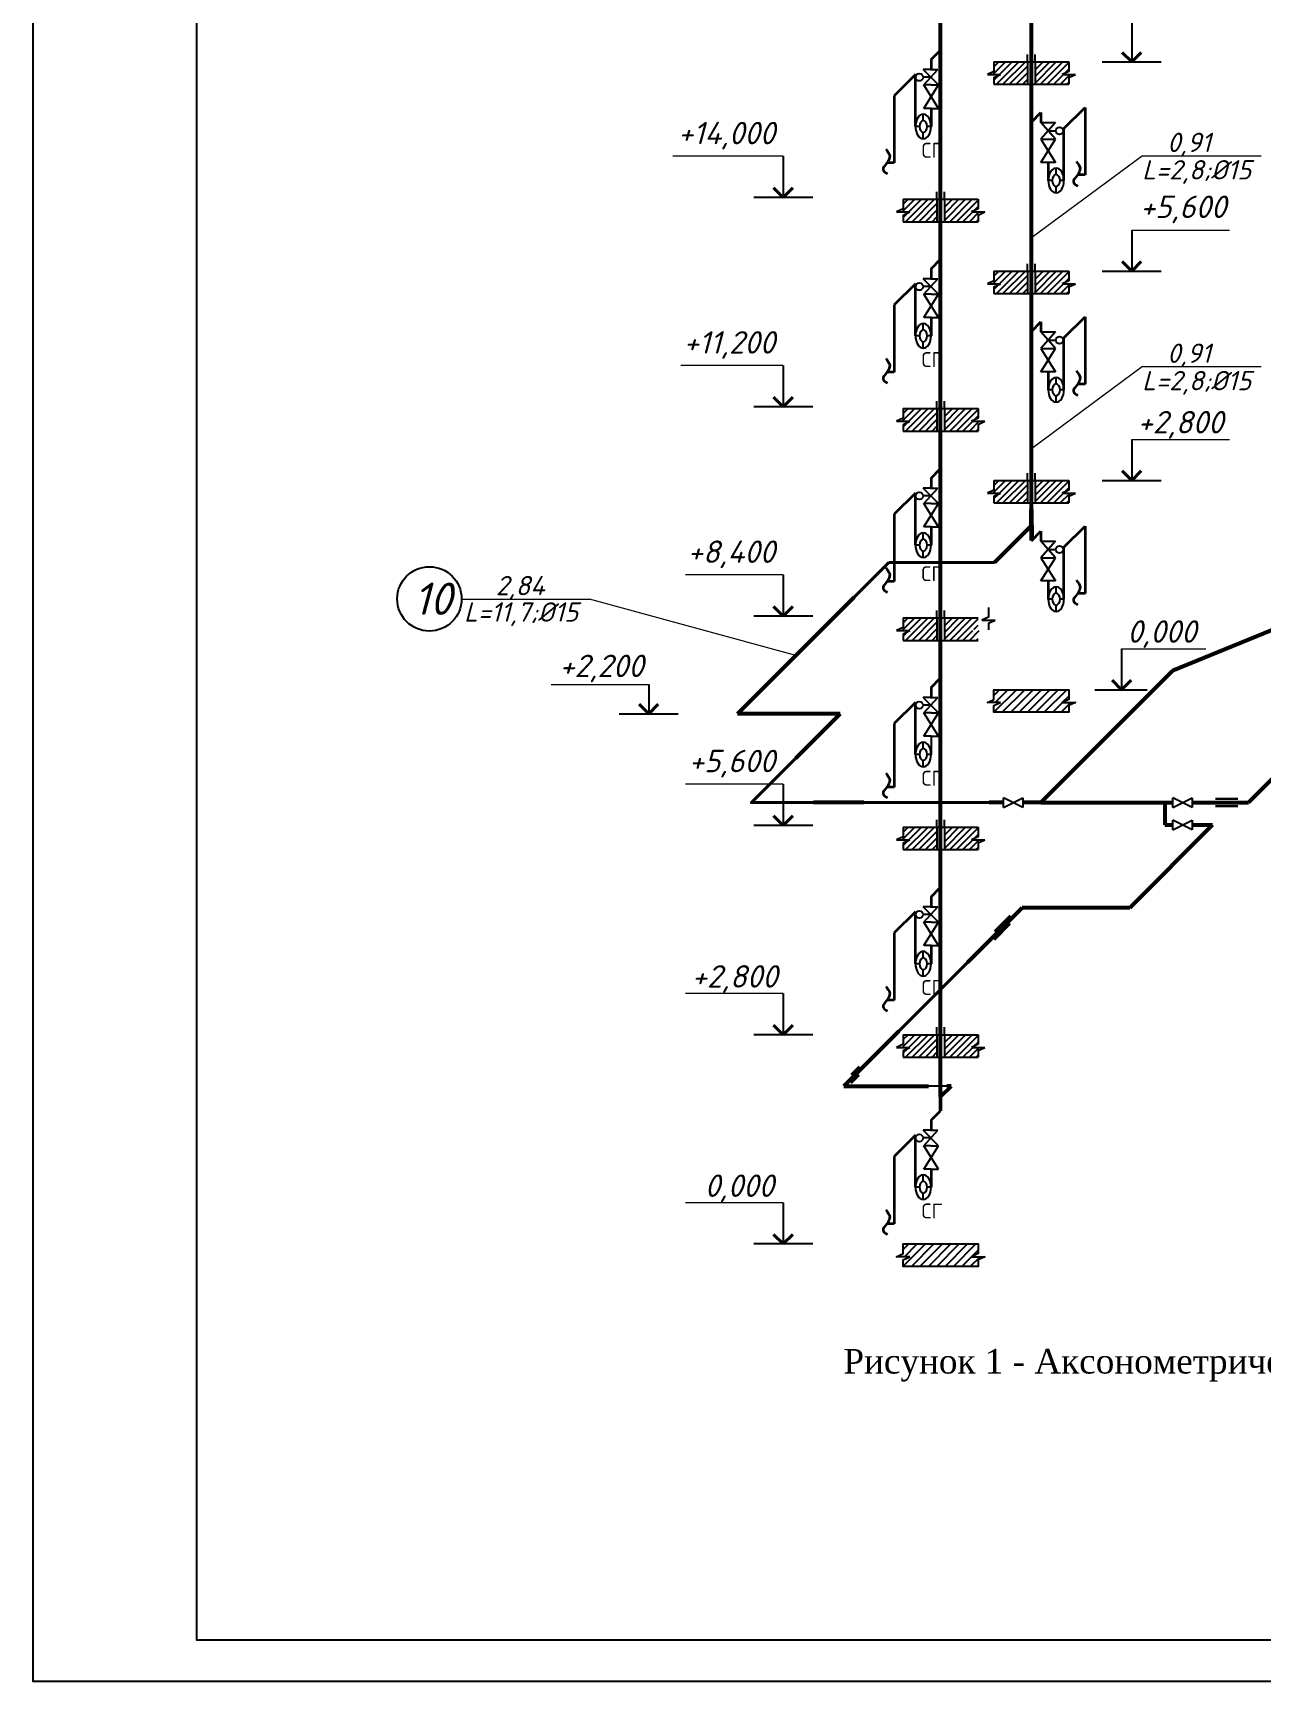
# Model space of a CAD drawing. Header units: millimetres. Extents: x -710977 to 10671, y -929782 to 89628.
# Drawn here: x 2746.3 to 2896.1, y 2723.6 to 2924.6 of the extents above; entities that cross this region are included whole.
import ezdxf

# ---------------------------------------------------------------- set-up
doc = ezdxf.new("R2010")
doc.units = ezdxf.units.MM
doc.header["$LTSCALE"] = 0.4
doc.layers.add('аксонометрия', color=84, linetype='Continuous')
doc.layers.add('кварталыИнфо', color=7, linetype='Continuous')
for name, color, linetype, lineweight in [('газ', 7, 'Continuous', 40), ('здания', 7, 'Continuous', 25), ('Надписи', 7, 'Continuous', 20)]:
    doc.layers.add(name, color=color, linetype=linetype, lineweight=lineweight)
doc.styles.add('1111', font='times.ttf', dxfattribs={"height": 3.5})
doc.styles.add('Zhenka', font='isocpeur.ttf', dxfattribs={"height": 400})
doc.styles.add('текстовый', font='isocpeui.ttf', dxfattribs={"height": 5})
doc.linetypes.add('ГОСТ 2.303 3', pattern='A,0.001,[1,GOST 2.303-68.shx,S=1,R=0,X=0,Y=0],-26', length=26.001)
pattern_1 = [(45, (2395.83043, 2704.25567), (-0.4030726, 0.4030726), [])]
pattern_2 = [(45, (2395.83043, 2729.79304), (-0.4030726, 0.4030726), [])]
pattern_3 = [(45, (2395.83043, 2755.3304), (-0.4030726, 0.4030726), [])]
pattern_4 = [(45, (2406.8968, 2746.55974), (-0.4030726, 0.4030726), [])]
pattern_5 = [(45, (2406.8968, 2772.0971), (-0.4030726, 0.4030726), [])]

msp = doc.modelspace()

# ---------------------------------------------------------------- hatches: boundary and pattern name
at = {"layer": 'аксонометрия', "lineweight": 25}
h = msp.add_hatch(dxfattribs=at)
h.set_pattern_fill('ANSI31', scale=4.560246, style=0)
h.set_pattern_definition([(45, (2406.8968, 2797.6345), (-0.4030726, 0.4030726), [])])
h.paths.add_polyline_path([(2867.613, 2918.37), (2867.613, 2921.106), (2863.508, 2921.106), (2863.508, 2919.928), (2862.7, 2919.556), (2864.317, 2919.556), (2863.508, 2919.183), (2863.508, 2918.37)])
h = msp.add_hatch(dxfattribs=at)
h.set_pattern_fill('ANSI31', scale=4.560246, style=0)
h.set_pattern_definition(pattern_5)
h.paths.add_polyline_path([(2873.438, 2919.556), (2871.82, 2919.556), (2872.629, 2919.928), (2872.629, 2921.106), (2868.525, 2921.106), (2868.525, 2918.37), (2872.629, 2918.37), (2872.629, 2919.183)])
h = msp.add_hatch(dxfattribs=at)
h.set_pattern_fill('ANSI31', scale=4.560246, style=0)
h.set_pattern_definition([(45, (2395.83043, 2780.8678), (-0.4030726, 0.4030726), [])])
h.paths.add_polyline_path([(2856.546, 2901.603), (2856.546, 2904.339), (2852.442, 2904.339), (2852.442, 2903.161), (2851.633, 2902.789), (2853.251, 2902.789), (2852.442, 2902.417), (2852.442, 2901.603)])
h = msp.add_hatch(dxfattribs=at)
h.set_pattern_fill('ANSI31', scale=4.560246, style=0)
h.set_pattern_definition(pattern_3)
h.paths.add_polyline_path([(2857.458, 2901.603), (2861.563, 2901.603), (2861.563, 2902.417), (2862.371, 2902.789), (2860.754, 2902.789), (2861.563, 2903.161), (2861.563, 2904.339), (2857.458, 2904.339)])
h = msp.add_hatch(dxfattribs=at)
h.set_pattern_fill('ANSI31', scale=4.560246, style=0)
h.set_pattern_definition(pattern_5)
h.paths.add_polyline_path([(2867.613, 2892.833), (2867.613, 2895.569), (2863.508, 2895.569), (2863.508, 2894.391), (2862.7, 2894.018), (2864.317, 2894.018), (2863.508, 2893.646), (2863.508, 2892.833)])
h = msp.add_hatch(dxfattribs=at)
h.set_pattern_fill('ANSI31', scale=4.560246, style=0)
h.set_pattern_definition(pattern_4)
h.paths.add_polyline_path([(2873.438, 2894.018), (2871.82, 2894.018), (2872.629, 2894.391), (2872.629, 2895.569), (2868.525, 2895.569), (2868.525, 2892.833), (2872.629, 2892.833), (2872.629, 2893.646)])
h = msp.add_hatch(dxfattribs=at)
h.set_pattern_fill('ANSI31', scale=4.560246, style=0)
h.set_pattern_definition(pattern_3)
h.paths.add_polyline_path([(2856.546, 2876.066), (2856.546, 2878.802), (2852.442, 2878.802), (2852.442, 2877.624), (2851.633, 2877.252), (2853.251, 2877.252), (2852.442, 2876.879), (2852.442, 2876.066)])
h = msp.add_hatch(dxfattribs=at)
h.set_pattern_fill('ANSI31', scale=4.560246, style=0)
h.set_pattern_definition(pattern_2)
h.paths.add_polyline_path([(2857.458, 2876.066), (2861.563, 2876.066), (2861.563, 2876.879), (2862.371, 2877.252), (2860.754, 2877.252), (2861.563, 2877.624), (2861.563, 2878.802), (2857.458, 2878.802)])
h = msp.add_hatch(dxfattribs=at)
h.set_pattern_fill('ANSI31', scale=4.560246, style=0)
h.set_pattern_definition(pattern_4)
h.paths.add_polyline_path([(2867.613, 2867.295), (2867.613, 2870.031), (2863.508, 2870.031), (2863.508, 2868.853), (2862.7, 2868.481), (2864.317, 2868.481), (2863.508, 2868.109), (2863.508, 2867.295)])
h = msp.add_hatch(dxfattribs=at)
h.set_pattern_fill('ANSI31', scale=4.560246, style=0)
h.set_pattern_definition([(45, (2406.8968, 2721.02236), (-0.4030726, 0.4030726), [])])
h.paths.add_polyline_path([(2873.438, 2868.481), (2871.82, 2868.481), (2872.629, 2868.853), (2872.629, 2870.031), (2868.525, 2870.031), (2868.525, 2867.295), (2872.629, 2867.295), (2872.629, 2868.109)])
h = msp.add_hatch(dxfattribs=at)
h.set_pattern_fill('ANSI31', scale=4.560246, style=0)
h.set_pattern_definition(pattern_2)
h.paths.add_polyline_path([(2856.546, 2850.528), (2856.546, 2853.265), (2852.442, 2853.265), (2852.442, 2852.087), (2851.633, 2851.714), (2853.251, 2851.714), (2852.442, 2851.342), (2852.442, 2850.528)])
h = msp.add_hatch(dxfattribs=at)
h.set_pattern_fill('ANSI31', scale=4.560246, style=0)
h.set_pattern_definition(pattern_1)
h.paths.add_polyline_path([(2857.458, 2850.528), (2861.563, 2850.528), (2861.563, 2851.342), (2862.371, 2851.714), (2860.754, 2851.714), (2861.563, 2852.087), (2861.563, 2853.265), (2857.458, 2853.265)])
h = msp.add_hatch(dxfattribs=at)
h.set_pattern_fill('ANSI31', scale=4.560246, style=0)
h.set_pattern_definition(pattern_1)
h.paths.add_polyline_path([(2856.546, 2824.991), (2856.546, 2827.727), (2852.442, 2827.727), (2852.442, 2826.549), (2851.633, 2826.177), (2853.251, 2826.177), (2852.442, 2825.804), (2852.442, 2824.991)])
h = msp.add_hatch(dxfattribs=at)
h.set_pattern_fill('ANSI31', scale=4.560246, style=0)
h.set_pattern_definition([(45, (2395.83043, 2678.7183), (-0.4030726, 0.4030726), [])])
h.paths.add_polyline_path([(2857.458, 2824.991), (2861.563, 2824.991), (2861.563, 2825.804), (2862.371, 2826.177), (2860.754, 2826.177), (2861.563, 2826.549), (2861.563, 2827.727), (2857.458, 2827.727)])
h = msp.add_hatch(dxfattribs=at)
h.set_pattern_fill('ANSI31', scale=4.560246, style=0)
h.set_pattern_definition([(45, (2395.83043, 2678.9463), (-0.4030726, 0.4030726), [])])
h.paths.add_polyline_path([(2856.546, 2799.682), (2856.546, 2802.418), (2852.442, 2802.418), (2852.442, 2801.24), (2851.633, 2800.867), (2853.251, 2800.867), (2852.442, 2800.495), (2852.442, 2799.682)])
h = msp.add_hatch(dxfattribs=at)
h.set_pattern_fill('ANSI31', scale=4.560246, style=0)
h.set_pattern_definition([(45, (2395.83043, 2653.40894), (-0.4030726, 0.4030726), [])])
h.paths.add_polyline_path([(2857.458, 2799.682), (2861.563, 2799.682), (2861.563, 2800.495), (2862.371, 2800.867), (2860.754, 2800.867), (2861.563, 2801.24), (2861.563, 2802.418), (2857.458, 2802.418)])
at = {"layer": 'кварталыИнфо', "ltscale": 0.12}
h = msp.add_hatch(dxfattribs=at)
h.set_pattern_fill('ANSI31', color=256, scale=0.228012)
h.set_pattern_definition([(45, (2300.41965, -1012.8501), (-0.51190217, 0.51190217), [])])
h.paths.add_polyline_path([(2864.317, 2842.943), (2862.7, 2842.943), (2863.508, 2843.316), (2863.508, 2844.494), (2872.629, 2844.494), (2872.629, 2843.316), (2871.82, 2842.943), (2873.438, 2842.943), (2872.629, 2842.571), (2872.629, 2841.758), (2863.508, 2841.758), (2863.508, 2842.571)])
h = msp.add_hatch(dxfattribs=at)
h.set_pattern_fill('ANSI31', color=256, scale=0.228012)
h.set_pattern_definition([(45, (2289.3533, -1080.4635), (-0.51190217, 0.51190217), [])])
h.paths.add_polyline_path([(2853.251, 2775.33), (2851.633, 2775.33), (2852.442, 2775.702), (2852.442, 2776.881), (2861.563, 2776.881), (2861.563, 2775.702), (2860.754, 2775.33), (2862.371, 2775.33), (2861.563, 2774.958), (2861.563, 2774.144), (2852.442, 2774.144), (2852.442, 2774.958)])

# ---------------------------------------------------------------- linework, layer by layer
at = {"color": 7, "lineweight": 25}
for p, q in [((2880.313, 2926.126), (2880.313, 2921.106)), ((2876.715, 2921.106), (2883.91, 2921.106)), ((2837.801, 2909.587), (2837.801, 2904.567)), ((2841.399, 2904.567), (2834.204, 2904.567)), ((2880.313, 2900.588), (2880.313, 2895.569)), ((2876.715, 2895.569), (2883.91, 2895.569)), ((2837.801, 2884.05), (2837.801, 2879.03)), ((2841.399, 2879.03), (2834.204, 2879.03)), ((2880.313, 2875.051), (2880.313, 2870.031)), ((2876.715, 2870.031), (2883.91, 2870.031)), ((2837.801, 2858.512), (2837.801, 2853.493)), ((2841.399, 2853.493), (2834.204, 2853.493)), ((2879.068, 2849.513), (2879.068, 2844.494)), ((2821.405, 2845.128), (2821.405, 2841.573)), ((2875.798, 2844.494), (2882.179, 2844.494)), ((2817.808, 2841.573), (2825.002, 2841.573)), ((2837.801, 2832.975), (2837.801, 2827.955)), ((2841.399, 2827.955), (2834.204, 2827.955)), ((2837.801, 2807.437), (2837.801, 2802.418)), ((2841.399, 2802.418), (2834.204, 2802.418)), ((2837.801, 2781.9), (2837.801, 2776.881)), ((2841.399, 2776.881), (2834.204, 2776.881))]:
    msp.add_line(p, q, dxfattribs=at)
at = {"color": 7, "lineweight": 35}
for p, q in [((2855.841, 2921.392), (2857.002, 2922.553)), ((2855.841, 2921.392), (2855.841, 2920.173)), ((2853.926, 2919.559), (2851.346, 2916.979)), ((2853.926, 2913.22), (2853.926, 2919.559)), ((2851.346, 2916.979), (2851.346, 2908.771)), ((2855.841, 2915.435), (2855.841, 2913.22)), ((2868.069, 2913.755), (2869.23, 2914.916)), ((2869.23, 2914.916), (2869.23, 2913.696)), ((2872.043, 2912.966), (2874.623, 2915.546)), ((2874.623, 2915.546), (2874.623, 2907.338)), ((2872.043, 2906.628), (2872.043, 2912.966)), ((2851.346, 2908.771), (2850.434, 2908.771)), ((2870.128, 2908.844), (2870.128, 2906.628)), ((2874.623, 2907.338), (2873.711, 2907.338)), ((2855.841, 2895.855), (2857.002, 2897.016)), ((2855.841, 2895.855), (2855.841, 2894.635)), ((2853.926, 2894.022), (2851.346, 2891.442)), ((2853.926, 2887.683), (2853.926, 2894.022)), ((2851.346, 2891.442), (2851.346, 2883.233)), ((2855.841, 2889.898), (2855.841, 2887.683)), ((2872.043, 2887.429), (2874.623, 2890.009)), ((2874.623, 2890.009), (2874.623, 2881.8)), ((2868.069, 2888.217), (2869.23, 2889.378)), ((2869.23, 2889.378), (2869.23, 2888.159)), ((2872.043, 2881.09), (2872.043, 2887.429)), ((2851.346, 2883.233), (2850.434, 2883.233)), ((2870.128, 2883.307), (2870.128, 2881.09)), ((2874.623, 2881.8), (2873.711, 2881.8)), ((2855.841, 2870.317), (2857.002, 2871.478)), ((2855.841, 2870.317), (2855.841, 2869.098)), ((2853.926, 2868.484), (2851.346, 2865.905)), ((2853.926, 2862.145), (2853.926, 2868.484)), ((2851.346, 2865.905), (2851.346, 2857.696)), ((2855.841, 2864.361), (2855.841, 2862.145)), ((2868.069, 2862.68), (2869.23, 2863.841)), ((2869.23, 2863.841), (2869.23, 2862.621)), ((2872.043, 2861.892), (2874.623, 2864.471)), ((2874.623, 2864.471), (2874.623, 2856.263)), ((2872.043, 2855.553), (2872.043, 2861.892)), ((2851.346, 2857.696), (2850.434, 2857.696)), ((2870.128, 2857.769), (2870.128, 2855.553)), ((2874.623, 2856.263), (2873.711, 2856.263)), ((2855.841, 2844.78), (2857.002, 2845.941)), ((2855.841, 2844.78), (2855.841, 2843.561)), ((2853.926, 2842.947), (2851.346, 2840.367)), ((2853.926, 2836.608), (2853.926, 2842.947)), ((2851.346, 2840.367), (2851.346, 2832.629)), ((2851.346, 2832.629), (2850.434, 2832.629)), ((2855.841, 2819.243), (2857.002, 2820.404)), ((2855.841, 2819.243), (2855.841, 2818.023)), ((2853.926, 2817.409), (2851.346, 2814.83)), ((2853.926, 2811.071), (2853.926, 2817.409)), ((2851.346, 2814.83), (2851.346, 2806.621)), ((2855.841, 2813.286), (2855.841, 2811.071)), ((2851.346, 2806.621), (2850.434, 2806.621)), ((2855.841, 2791.979), (2857.002, 2793.14)), ((2855.841, 2791.979), (2855.841, 2790.76)), ((2853.926, 2790.146), (2851.346, 2787.567)), ((2853.926, 2783.807), (2853.926, 2790.146)), ((2851.346, 2787.567), (2851.346, 2779.358)), ((2855.841, 2786.023), (2855.841, 2783.807)), ((2851.346, 2779.358), (2850.434, 2779.358))]:
    msp.add_line(p, q, dxfattribs=at)
at = {"color": 7, "lineweight": 20}
for p, q in [((2837.801, 2909.587), (2824.327, 2909.587)), ((2881.623, 2909.646), (2868.069, 2899.629)), ((2881.623, 2909.646), (2896.068, 2909.642)), ((2881.623, 2909.646), (2896.068, 2909.642)), ((2880.313, 2900.588), (2892.217, 2900.588)), ((2837.801, 2884.05), (2825.328, 2884.05)), ((2881.623, 2883.924), (2868.069, 2873.907)), ((2881.623, 2883.924), (2896.068, 2883.921)), ((2881.623, 2883.924), (2896.068, 2883.921)), ((2880.313, 2875.051), (2892.217, 2875.051)), ((2837.801, 2858.512), (2825.897, 2858.512)), ((2798.586, 2855.572), (2814.195, 2855.569)), ((2798.586, 2855.572), (2814.195, 2855.569)), ((2839.364, 2848.686), (2814.195, 2855.569)), ((2879.068, 2849.513), (2889.331, 2849.513)), ((2809.501, 2845.128), (2821.405, 2845.128)), ((2837.801, 2832.975), (2825.897, 2832.975)), ((2837.801, 2807.437), (2825.897, 2807.437)), ((2837.801, 2781.9), (2825.897, 2781.9))]:
    msp.add_line(p, q, dxfattribs=at)
at = {"lineweight": 30}
for p, q in [((2890.502, 2831.201), (2893.238, 2831.201)), ((2893.238, 2830.289), (2890.502, 2830.289)), ((2865.5, 2816.973), (2863.565, 2815.038)), ((2865.5, 2815.938), (2863.565, 2814.003)), ((2847.051, 2798.524), (2846.083, 2797.557)), ((2847.051, 2797.489), (2846.083, 2796.522))]:
    msp.add_line(p, q, dxfattribs=at)
at = {"color": 7, "lineweight": 50}
msp.add_line((2857.002, 2793.14), (2857.002, 2794.866), dxfattribs=at)
msp.add_lwpolyline([(2746.323, 3143.559), (2746.323, 2723.559), (3043.323, 2723.559), (3043.323, 3143.559)], close=True)
at = {"color": 7, "lineweight": 25}
msp.add_circle((2794.659, 2855.586), 3.926, dxfattribs=at)
at = {"color": 7, "lineweight": 35}
for points in [[(2850.308, 2910.45), (2850.788, 2909.652), (2850.434, 2908.771), (2849.979, 2907.964), (2850.506, 2907.437)], [(2873.523, 2908.935), (2874.003, 2908.137), (2873.65, 2907.256), (2873.194, 2906.449), (2873.722, 2905.922)], [(2850.308, 2884.912), (2850.788, 2884.114), (2850.434, 2883.233), (2849.979, 2882.427), (2850.506, 2881.899)], [(2873.523, 2883.397), (2874.003, 2882.599), (2873.65, 2881.718), (2873.194, 2880.912), (2873.722, 2880.384)], [(2850.308, 2859.375), (2850.788, 2858.577), (2850.434, 2857.696), (2849.979, 2856.889), (2850.506, 2856.362)], [(2873.523, 2857.86), (2874.003, 2857.062), (2873.65, 2856.181), (2873.194, 2855.374), (2873.722, 2854.847)], [(2850.308, 2834.308), (2850.788, 2833.51), (2850.434, 2832.629), (2849.979, 2831.823), (2850.506, 2831.295)], [(2850.308, 2808.3), (2850.788, 2807.502), (2850.434, 2806.621), (2849.979, 2805.815), (2850.506, 2805.287)], [(2850.308, 2781.037), (2850.788, 2780.239), (2850.434, 2779.358), (2849.979, 2778.552), (2850.506, 2778.024)]]:
    msp.add_spline(points, degree=3, dxfattribs=at)
at = {"layer": 'аксонометрия', "color": 7, "lineweight": 53}
for p, q in [((2868.069, 2862.708), (2868.069, 3067.007)), ((2857.002, 2794.866), (2857.002, 2999.165))]:
    msp.add_line(p, q, dxfattribs=at)
at = {"layer": 'аксонометрия', "color": 7, "lineweight": 25}
for p, q in [((2867.613, 2921.106), (2867.613, 2922.018)), ((2868.525, 2921.106), (2868.525, 2922.018)), ((2855.77, 2920.173), (2854.874, 2920.173)), ((2856.738, 2918.283), (2854.874, 2920.173)), ((2854.945, 2918.283), (2856.666, 2920.173)), ((2855.77, 2920.173), (2856.666, 2920.173)), ((2863.508, 2919.928), (2862.7, 2919.556)), ((2863.508, 2921.106), (2872.629, 2921.106)), ((2863.508, 2921.106), (2863.508, 2919.928)), ((2867.613, 2921.106), (2867.613, 2918.37)), ((2868.525, 2921.106), (2868.525, 2918.37)), ((2872.629, 2919.928), (2871.82, 2919.556)), ((2872.629, 2921.106), (2872.629, 2919.928)), ((2855.806, 2919.228), (2854.858, 2919.228)), ((2855.841, 2918.283), (2854.945, 2918.283)), ((2856.738, 2915.435), (2854.945, 2918.283)), ((2854.945, 2915.435), (2856.738, 2918.283)), ((2855.841, 2918.283), (2856.738, 2918.283)), ((2862.7, 2919.556), (2864.317, 2919.556)), ((2863.508, 2919.183), (2864.317, 2919.556)), ((2863.508, 2919.183), (2863.508, 2918.37)), ((2863.508, 2918.37), (2872.629, 2918.37)), ((2868.069, 2918.37), (2868.069, 2913.81)), ((2871.82, 2919.556), (2873.438, 2919.556)), ((2872.629, 2919.183), (2873.438, 2919.556)), ((2872.629, 2919.183), (2872.629, 2918.37)), ((2854.884, 2913.937), (2854.884, 2914.727)), ((2855.841, 2915.435), (2854.945, 2915.435)), ((2855.841, 2915.435), (2856.738, 2915.435)), ((2854.408, 2913.22), (2853.926, 2913.22)), ((2854.884, 2911.713), (2854.884, 2912.504)), ((2855.841, 2913.22), (2855.359, 2913.22)), ((2870.128, 2912.693), (2871.04, 2912.693)), ((2871.086, 2907.344), (2871.086, 2908.135)), ((2870.61, 2906.628), (2870.128, 2906.628)), ((2871.086, 2905.12), (2871.086, 2905.911)), ((2872.043, 2906.628), (2871.561, 2906.628)), ((2852.442, 2904.339), (2861.563, 2904.339)), ((2852.442, 2904.339), (2852.442, 2903.161)), ((2856.546, 2904.339), (2856.546, 2905.251)), ((2856.546, 2904.339), (2856.546, 2901.603)), ((2857.458, 2904.339), (2857.458, 2905.251)), ((2857.458, 2904.339), (2857.458, 2901.603)), ((2861.563, 2904.339), (2861.563, 2903.161)), ((2852.442, 2903.161), (2851.633, 2902.789)), ((2851.633, 2902.789), (2853.251, 2902.789)), ((2852.442, 2902.417), (2853.251, 2902.789)), ((2852.442, 2902.417), (2852.442, 2901.603)), ((2852.442, 2901.603), (2861.563, 2901.603)), ((2861.563, 2903.161), (2860.754, 2902.789)), ((2860.754, 2902.789), (2862.371, 2902.789)), ((2861.563, 2902.417), (2862.371, 2902.789)), ((2861.563, 2902.417), (2861.563, 2901.603)), ((2863.508, 2895.569), (2872.629, 2895.569)), ((2863.508, 2895.569), (2863.508, 2894.391)), ((2867.613, 2895.569), (2867.613, 2896.481)), ((2867.613, 2895.569), (2867.613, 2892.833)), ((2868.525, 2895.569), (2868.525, 2896.481)), ((2868.525, 2895.569), (2868.525, 2892.833)), ((2872.629, 2895.569), (2872.629, 2894.391)), ((2855.806, 2893.691), (2854.858, 2893.691)), ((2855.77, 2894.635), (2854.874, 2894.635)), ((2856.738, 2892.746), (2854.874, 2894.635)), ((2854.945, 2892.746), (2856.666, 2894.635)), ((2855.77, 2894.635), (2856.666, 2894.635)), ((2863.508, 2894.391), (2862.7, 2894.018)), ((2862.7, 2894.018), (2864.317, 2894.018)), ((2863.508, 2893.646), (2864.317, 2894.018)), ((2863.508, 2893.646), (2863.508, 2892.833)), ((2872.629, 2894.391), (2871.82, 2894.018)), ((2871.82, 2894.018), (2873.438, 2894.018)), ((2872.629, 2893.646), (2873.438, 2894.018)), ((2872.629, 2893.646), (2872.629, 2892.833)), ((2855.841, 2892.746), (2854.945, 2892.746)), ((2856.738, 2889.898), (2854.945, 2892.746)), ((2854.945, 2889.898), (2856.738, 2892.746)), ((2855.841, 2892.746), (2856.738, 2892.746)), ((2863.508, 2892.833), (2872.629, 2892.833)), ((2855.841, 2889.898), (2854.945, 2889.898)), ((2855.841, 2889.898), (2856.738, 2889.898)), ((2854.408, 2887.683), (2853.926, 2887.683)), ((2854.884, 2888.399), (2854.884, 2889.19)), ((2855.841, 2887.683), (2855.359, 2887.683)), ((2854.884, 2886.176), (2854.884, 2886.966)), ((2870.128, 2887.155), (2871.04, 2887.155)), ((2871.086, 2881.807), (2871.086, 2882.598)), ((2856.546, 2878.802), (2856.546, 2879.714)), ((2857.458, 2878.802), (2857.458, 2879.714)), ((2870.61, 2881.09), (2870.128, 2881.09)), ((2871.086, 2879.583), (2871.086, 2880.374)), ((2872.043, 2881.09), (2871.561, 2881.09)), ((2852.442, 2877.624), (2851.633, 2877.252)), ((2852.442, 2878.802), (2861.563, 2878.802)), ((2852.442, 2878.802), (2852.442, 2877.624)), ((2856.546, 2878.802), (2856.546, 2876.066)), ((2857.458, 2878.802), (2857.458, 2876.066)), ((2861.563, 2877.624), (2860.754, 2877.252)), ((2861.563, 2878.802), (2861.563, 2877.624)), ((2851.633, 2877.252), (2853.251, 2877.252)), ((2852.442, 2876.879), (2853.251, 2877.252)), ((2852.442, 2876.879), (2852.442, 2876.066)), ((2852.442, 2876.066), (2861.563, 2876.066)), ((2860.754, 2877.252), (2862.371, 2877.252)), ((2861.563, 2876.879), (2862.371, 2877.252)), ((2861.563, 2876.879), (2861.563, 2876.066)), ((2863.508, 2870.031), (2872.629, 2870.031)), ((2863.508, 2870.031), (2863.508, 2868.853)), ((2867.613, 2870.031), (2867.613, 2870.943)), ((2867.613, 2870.031), (2867.613, 2867.295)), ((2868.525, 2870.031), (2868.525, 2870.943)), ((2868.525, 2870.031), (2868.525, 2867.295)), ((2872.629, 2870.031), (2872.629, 2868.853)), ((2855.806, 2868.153), (2854.858, 2868.153)), ((2855.77, 2869.098), (2854.874, 2869.098)), ((2856.738, 2867.208), (2854.874, 2869.098)), ((2854.945, 2867.208), (2856.666, 2869.098)), ((2855.77, 2869.098), (2856.666, 2869.098)), ((2863.508, 2868.853), (2862.7, 2868.481)), ((2862.7, 2868.481), (2864.317, 2868.481)), ((2863.508, 2868.109), (2864.317, 2868.481)), ((2863.508, 2868.109), (2863.508, 2867.295)), ((2872.629, 2868.853), (2871.82, 2868.481)), ((2871.82, 2868.481), (2873.438, 2868.481)), ((2872.629, 2868.109), (2873.438, 2868.481)), ((2872.629, 2868.109), (2872.629, 2867.295)), ((2855.841, 2867.208), (2854.945, 2867.208)), ((2856.738, 2864.361), (2854.945, 2867.208)), ((2854.945, 2864.361), (2856.738, 2867.208)), ((2855.841, 2867.208), (2856.738, 2867.208)), ((2854.884, 2862.862), (2854.884, 2863.653)), ((2855.841, 2864.361), (2854.945, 2864.361)), ((2855.841, 2864.361), (2856.738, 2864.361)), ((2854.408, 2862.145), (2853.926, 2862.145)), ((2854.884, 2860.638), (2854.884, 2861.429)), ((2855.841, 2862.145), (2855.359, 2862.145)), ((2870.128, 2861.618), (2871.04, 2861.618)), ((2870.61, 2855.553), (2870.128, 2855.553)), ((2871.086, 2856.269), (2871.086, 2857.06)), ((2872.043, 2855.553), (2871.561, 2855.553)), ((2852.442, 2853.265), (2861.563, 2853.265)), ((2852.442, 2853.265), (2852.442, 2852.087)), ((2856.546, 2853.265), (2856.546, 2854.177)), ((2856.546, 2853.265), (2856.546, 2850.528)), ((2857.458, 2853.265), (2857.458, 2854.177)), ((2857.458, 2853.265), (2857.458, 2850.528)), ((2862.852, 2853.376), (2862.044, 2853.004)), ((2862.852, 2854.554), (2862.852, 2853.376)), ((2871.086, 2854.046), (2871.086, 2854.836)), ((2852.442, 2852.087), (2851.633, 2851.714)), ((2851.633, 2851.714), (2853.251, 2851.714)), ((2852.442, 2851.342), (2853.251, 2851.714)), ((2852.442, 2851.342), (2852.442, 2850.528)), ((2862.044, 2853.004), (2863.661, 2853.004)), ((2862.852, 2852.632), (2863.661, 2853.004)), ((2862.852, 2852.632), (2862.852, 2851.818)), ((2852.442, 2850.528), (2861.563, 2850.528)), ((2855.77, 2843.561), (2854.874, 2843.561)), ((2856.738, 2841.671), (2854.874, 2843.561)), ((2854.945, 2841.671), (2856.666, 2843.561)), ((2855.77, 2843.561), (2856.666, 2843.561)), ((2855.806, 2842.616), (2854.858, 2842.616)), ((2855.841, 2841.671), (2854.945, 2841.671)), ((2856.738, 2838.823), (2854.945, 2841.671)), ((2854.945, 2838.823), (2856.738, 2841.671)), ((2855.841, 2841.671), (2856.738, 2841.671)), ((2854.884, 2837.325), (2854.884, 2838.115)), ((2855.841, 2838.823), (2854.945, 2838.823)), ((2855.841, 2838.823), (2855.841, 2836.608)), ((2855.841, 2838.823), (2856.738, 2838.823)), ((2854.408, 2836.608), (2853.926, 2836.608)), ((2854.884, 2835.101), (2854.884, 2835.892)), ((2855.841, 2836.608), (2855.359, 2836.608)), ((2864.663, 2830.149), (2864.663, 2831.327)), ((2864.663, 2830.149), (2867.019, 2831.327)), ((2867.019, 2830.149), (2864.663, 2831.327)), ((2867.019, 2831.327), (2867.019, 2830.149)), ((2885.305, 2830.149), (2885.305, 2831.327)), ((2885.305, 2830.149), (2887.662, 2831.327)), ((2887.662, 2830.149), (2885.305, 2831.327)), ((2887.662, 2831.327), (2887.662, 2830.149)), ((2852.442, 2827.727), (2861.563, 2827.727)), ((2852.442, 2827.727), (2852.442, 2826.549)), ((2856.546, 2827.727), (2856.546, 2828.639)), ((2856.546, 2827.727), (2856.546, 2824.991)), ((2857.458, 2827.727), (2857.458, 2828.639)), ((2857.458, 2827.727), (2857.458, 2824.991)), ((2861.563, 2827.727), (2861.563, 2826.549)), ((2885.305, 2827.413), (2885.305, 2828.591)), ((2885.305, 2827.413), (2887.662, 2828.591)), ((2887.662, 2827.413), (2885.305, 2828.591)), ((2887.662, 2828.591), (2887.662, 2827.413)), ((2852.442, 2826.549), (2851.633, 2826.177)), ((2851.633, 2826.177), (2853.251, 2826.177)), ((2852.442, 2825.804), (2853.251, 2826.177)), ((2852.442, 2825.804), (2852.442, 2824.991)), ((2861.563, 2826.549), (2860.754, 2826.177)), ((2860.754, 2826.177), (2862.371, 2826.177)), ((2861.563, 2825.804), (2862.371, 2826.177)), ((2861.563, 2825.804), (2861.563, 2824.991)), ((2852.442, 2824.991), (2861.563, 2824.991)), ((2855.806, 2817.078), (2854.858, 2817.078)), ((2855.77, 2818.023), (2854.874, 2818.023)), ((2856.738, 2816.134), (2854.874, 2818.023)), ((2854.945, 2816.134), (2856.666, 2818.023)), ((2855.77, 2818.023), (2856.666, 2818.023)), ((2855.841, 2816.134), (2854.945, 2816.134)), ((2856.738, 2813.286), (2854.945, 2816.134)), ((2854.945, 2813.286), (2856.738, 2816.134)), ((2855.841, 2816.134), (2856.738, 2816.134)), ((2855.841, 2813.286), (2854.945, 2813.286)), ((2855.841, 2813.286), (2856.738, 2813.286)), ((2854.408, 2811.071), (2853.926, 2811.071)), ((2854.884, 2811.787), (2854.884, 2812.578)), ((2855.841, 2811.071), (2855.359, 2811.071)), ((2854.884, 2809.563), (2854.884, 2810.354)), ((2856.546, 2802.418), (2856.546, 2803.33)), ((2857.458, 2802.418), (2857.458, 2803.33)), ((2852.442, 2801.24), (2851.633, 2800.867)), ((2852.442, 2802.418), (2861.563, 2802.418)), ((2852.442, 2802.418), (2852.442, 2801.24)), ((2856.546, 2802.418), (2856.546, 2799.682)), ((2857.458, 2802.418), (2857.458, 2799.682)), ((2861.563, 2801.24), (2860.754, 2800.867)), ((2861.563, 2802.418), (2861.563, 2801.24)), ((2851.633, 2800.867), (2853.251, 2800.867)), ((2852.442, 2800.495), (2853.251, 2800.867)), ((2852.442, 2800.495), (2852.442, 2799.682)), ((2852.442, 2799.682), (2861.563, 2799.682)), ((2860.754, 2800.867), (2862.371, 2800.867)), ((2861.563, 2800.495), (2862.371, 2800.867)), ((2861.563, 2800.495), (2861.563, 2799.682)), ((2855.806, 2789.815), (2854.858, 2789.815)), ((2855.77, 2790.76), (2854.874, 2790.76)), ((2856.738, 2788.87), (2854.874, 2790.76)), ((2854.945, 2788.87), (2856.666, 2790.76)), ((2855.77, 2790.76), (2856.666, 2790.76)), ((2855.841, 2788.87), (2854.945, 2788.87)), ((2856.738, 2786.023), (2854.945, 2788.87)), ((2854.945, 2786.023), (2856.738, 2788.87)), ((2855.841, 2788.87), (2856.738, 2788.87)), ((2854.884, 2784.524), (2854.884, 2785.315)), ((2855.841, 2786.023), (2854.945, 2786.023)), ((2855.841, 2786.023), (2856.738, 2786.023)), ((2854.408, 2783.807), (2853.926, 2783.807)), ((2854.884, 2782.3), (2854.884, 2783.091)), ((2855.841, 2783.807), (2855.359, 2783.807))]:
    msp.add_line(p, q, dxfattribs=at)
at = {"layer": 'аксонометрия'}
msp.add_line((2863.508, 2867.295), (2872.629, 2867.295), dxfattribs=at)
at = {"layer": 'аксонометрия', "color": 7, "lineweight": 60}
for q in [(2868.069, 2866.478), (2868.069, 2862.708)]:
    msp.add_line((2868.069, 2864.532), q, dxfattribs=at)
at = {"layer": 'аксонометрия', "color": 7, "lineweight": 25}
for points in [[(2864.317, 2842.943), (2862.7, 2842.943), (2863.508, 2843.316), (2863.508, 2844.494), (2872.629, 2844.494), (2872.629, 2843.316), (2871.82, 2842.943), (2873.438, 2842.943), (2872.629, 2842.571), (2872.629, 2841.758), (2863.508, 2841.758), (2863.508, 2842.571)], [(2853.251, 2775.33), (2851.633, 2775.33), (2852.442, 2775.702), (2852.442, 2776.881), (2861.563, 2776.881), (2861.563, 2775.702), (2860.754, 2775.33), (2862.371, 2775.33), (2861.563, 2774.958), (2861.563, 2774.144), (2852.442, 2774.144), (2852.442, 2774.958)]]:
    msp.add_lwpolyline(points, close=True, dxfattribs=at)
for centre in [(2854.402, 2919.228), (2871.496, 2912.693), (2854.402, 2893.691), (2871.496, 2887.155), (2854.402, 2868.153), (2871.496, 2861.618), (2854.402, 2842.616), (2854.402, 2817.078), (2854.402, 2789.815)]:
    msp.add_circle(centre, 0.456, dxfattribs=at)
at = {"layer": 'аксонометрия', "color": 7, "lineweight": 25, "extrusion": (0, 0, -1)}
for centre, major_axis, ratio in [((2854.884, 2913.22), (0, -1.507), 0.6353435), ((2854.884, 2913.22), (0, -0.717), 0.6634455), ((2871.086, 2906.628), (0, -1.507), 0.6353435), ((2871.086, 2906.628), (0, -0.717), 0.6634455), ((2854.884, 2887.683), (0, -1.507), 0.6353435), ((2854.884, 2887.683), (0, -0.717), 0.6634455), ((2871.086, 2881.09), (0, -1.507), 0.6353435), ((2871.086, 2881.09), (0, -0.717), 0.6634455), ((2854.884, 2862.145), (0, -1.507), 0.6353435), ((2854.884, 2862.145), (0, -0.717), 0.6634455), ((2871.086, 2855.553), (0, -1.507), 0.6353435), ((2871.086, 2855.553), (0, -0.717), 0.6634455), ((2854.884, 2836.608), (0, -1.507), 0.6353435), ((2854.884, 2836.608), (0, -0.717), 0.6634455), ((2854.884, 2811.071), (0, -1.507), 0.6353435), ((2854.884, 2811.071), (0, -0.717), 0.6634455), ((2854.884, 2783.807), (0, -1.507), 0.6353435), ((2854.884, 2783.807), (0, -0.717), 0.6634455)]:
    msp.add_ellipse(centre, major_axis=major_axis, ratio=ratio, dxfattribs=at)
at = {"layer": 'кварталыИнфо', "ltscale": 0.12}
for p, q in [((2869.23, 2913.696), (2871.026, 2913.696)), ((2871.026, 2911.69), (2869.23, 2913.696)), ((2871.026, 2913.696), (2869.23, 2911.69)), ((2869.23, 2911.69), (2871.026, 2911.69)), ((2869.23, 2908.844), (2871.026, 2911.69)), ((2869.23, 2911.69), (2871.026, 2908.844)), ((2871.026, 2908.844), (2869.23, 2908.844)), ((2869.23, 2888.159), (2871.026, 2888.159)), ((2871.026, 2886.152), (2869.23, 2888.159)), ((2871.026, 2888.159), (2869.23, 2886.152)), ((2869.23, 2886.152), (2871.026, 2886.152)), ((2869.23, 2883.307), (2871.026, 2886.152)), ((2869.23, 2886.152), (2871.026, 2883.307)), ((2871.026, 2883.307), (2869.23, 2883.307)), ((2869.23, 2862.621), (2871.026, 2862.621)), ((2871.026, 2860.615), (2869.23, 2862.621)), ((2871.026, 2862.621), (2869.23, 2860.615)), ((2869.23, 2860.615), (2871.026, 2860.615)), ((2869.23, 2857.769), (2871.026, 2860.615)), ((2869.23, 2860.615), (2871.026, 2857.769)), ((2871.026, 2857.769), (2869.23, 2857.769))]:
    msp.add_line(p, q, dxfattribs=at)
at = {"layer": 'кварталыИнфо', "linetype": 'ГОСТ 2.303 3', "lineweight": 40, "ltscale": 0.12}
for p, q in [((2850.694, 2860.017), (2846.477, 2855.8)), ((2863.554, 2860.017), (2850.694, 2860.017)), ((2862.917, 2830.738), (2847.654, 2830.738)), ((2851.89, 2802.851), (2860.273, 2811.234))]:
    msp.add_line(p, q, dxfattribs=at)
at = {"layer": 'кварталыИнфо', "linetype": 'ГОСТ 2.303 3', "ltscale": 0.12}
msp.add_line((2857.749, 2796.156), (2855.521, 2796.156), dxfattribs=at)
at = {"layer": 'кварталыИнфо', "ltscale": 0.12}
msp.add_lwpolyline([(2766.323, 3138.559), (3038.323, 3138.559), (3038.323, 2728.559), (2766.323, 2728.559)], close=True, dxfattribs=at)
at = {"layer": 'кварталыИнфо', "linetype": 'ГОСТ 2.303 3', "lineweight": 40, "ltscale": 0.12}
msp.add_lwpolyline([(2841.501, 2830.738), (2833.919, 2830.738), (2839.337, 2836.155)], dxfattribs=at)
at = {"layer": 'Надписи', "color": 7, "linetype": 'ByBlock', "lineweight": 40, "ltscale": 0.2}
for p, q in [((2880.313, 2921.106), (2879.152, 2922.267)), ((2880.313, 2921.106), (2881.473, 2922.267)), ((2837.801, 2904.567), (2836.641, 2905.728)), ((2837.801, 2904.567), (2838.962, 2905.728)), ((2880.313, 2895.569), (2879.152, 2896.73)), ((2880.313, 2895.569), (2881.473, 2896.73)), ((2837.801, 2879.03), (2836.641, 2880.191)), ((2837.801, 2879.03), (2838.962, 2880.191)), ((2880.313, 2870.031), (2879.152, 2871.192)), ((2880.313, 2870.031), (2881.473, 2871.192)), ((2837.801, 2853.493), (2836.641, 2854.654)), ((2837.801, 2853.493), (2838.962, 2854.654)), ((2879.068, 2844.494), (2877.907, 2845.655)), ((2879.068, 2844.494), (2880.228, 2845.655)), ((2821.405, 2841.573), (2820.244, 2842.734)), ((2821.405, 2841.573), (2822.566, 2842.734)), ((2837.801, 2827.955), (2836.641, 2829.116)), ((2837.801, 2827.955), (2838.962, 2829.116)), ((2837.801, 2802.418), (2836.641, 2803.579)), ((2837.801, 2802.418), (2838.962, 2803.579)), ((2837.801, 2776.881), (2836.641, 2778.041)), ((2837.801, 2776.881), (2838.962, 2778.041))]:
    msp.add_line(p, q, dxfattribs=at)
at = {"layer": 'Надписи', "color": 7, "linetype": 'ByBlock', "lineweight": 53, "ltscale": 0.2}
for p, q in [((2863.554, 2860.017), (2868.069, 2864.532)), ((2917.579, 2860.089), (2885.274, 2846.796)), ((2832.25, 2841.573), (2846.477, 2855.8)), ((2869.216, 2830.738), (2885.274, 2846.796)), ((2844.754, 2841.573), (2832.25, 2841.573)), ((2839.337, 2836.155), (2844.754, 2841.573)), ((2894.534, 2830.738), (2903.434, 2839.638)), ((2847.654, 2830.738), (2841.501, 2830.738)), ((2864.663, 2830.738), (2862.917, 2830.738)), ((2869.216, 2830.738), (2867.019, 2830.738)), ((2869.216, 2830.738), (2885.305, 2830.738)), ((2884.347, 2830.738), (2884.347, 2828.002)), ((2887.662, 2830.738), (2894.534, 2830.738)), ((2890.147, 2828.002), (2880.054, 2817.909)), ((2884.347, 2828.002), (2885.305, 2828.002)), ((2887.662, 2828.002), (2890.147, 2828.002)), ((2866.948, 2817.909), (2860.273, 2811.234)), ((2880.054, 2817.909), (2866.948, 2817.909)), ((2851.89, 2802.851), (2845.195, 2796.156)), ((2845.195, 2796.156), (2855.521, 2796.156)), ((2858.292, 2796.156), (2857.002, 2794.866)), ((2858.292, 2796.156), (2857.749, 2796.156))]:
    msp.add_line(p, q, dxfattribs=at)

# ---------------------------------------------------------------- texts
at = {"color": 7, "lineweight": 20, "width": 13.63061, "style": 'текстовый'}
for s, insert, char_height, attachment_point in [('{\\fISOCPEUR|b0|i1|c0|p34;+14,000}', (2836.806, 2913.788), 2.73615, 3), ('{\\fISOCPEUR|b0|i1|c0|p34;+5,600}', (2881.308, 2904.789), 2.73615, 1), ('{\\fISOCPEUR|b0|i1|c0|p34;+11,200}', (2836.806, 2888.251), 2.73615, 3), ('{\\fISOCPEUR|b0|i1|c0|p34;+2,800}', (2880.999, 2878.513), 2.73615, 1), ('{\\fISOCPEUR|b0|i1|c0|p34;+8,400}', (2836.806, 2862.713), 2.73615, 3), ('{\\fISOCPEUR|b0|i1|c204|p34;0\\fISOCPEUR|b0|i1|c0|p34;,\\fISOCPEUR|b0|i1|c204|p34;000}', (2879.754, 2852.975), 2.73615, 1), ('+2,{\\fISOCPEUR|b0|i1|c204|p34;2}00', (2810.496, 2848.783), 2.73615, 1), ('{\\fISOCPEUR|b0|i1|c0|p34;+5,600}', (2836.806, 2837.176), 2.73615, 3), ('{\\fISOCPEUR|b0|i1|c0|p34;+2,800}', (2837.115, 2810.899), 2.73615, 3), ('{\\fISOCPEUR|b0|i1|c204|p34;0\\fISOCPEUR|b0|i1|c0|p34;,\\fISOCPEUR|b0|i1|c204|p34;0\\fISOCPEUR|b0|i1|c0|p34;00}', (2836.666, 2785.362), 2.736147, 3)]:
    msp.add_mtext(s, dxfattribs=dict(at, insert=insert, char_height=char_height, attachment_point=attachment_point))
at = {"color": 7, "lineweight": 25, "insert": (2792.737, 2857.566), "char_height": 3.9263, "attachment_point": 1, "style": 'текстовый'}
msp.add_mtext('{\\fISOCPEUR|b0|i1|c204|p34;10}', dxfattribs=at)
at = {"layer": 'аксонометрия', "color": 7, "lineweight": 50, "char_height": 1.8241, "width": 2.78109, "attachment_point": 1, "style": 'Zhenka'}
for insert in [(2854.666, 2911.231), (2854.666, 2885.694), (2854.666, 2834.619), (2854.666, 2809.082), (2854.666, 2781.819)]:
    msp.add_mtext('СГ', dxfattribs=dict(at, insert=insert))
at = {"layer": 'аксонометрия', "color": 7, "lineweight": 40, "insert": (2854.642, 2859.571), "char_height": 1.8241, "width": 2.78109, "attachment_point": 1, "style": 'Zhenka'}
msp.add_mtext('СГ', dxfattribs=at)
at = {"layer": 'газ', "lineweight": 70, "ltscale": 0.08, "insert": (2819.113, 2764.077), "char_height": 3, "attachment_point": 1, "style": '1111'}
msp.add_mtext_dynamic_manual_height_columns('\\pi26.0271;Рисунок 1 - Аксонометрическая схема внутридомовой системы газоснабжения', width=188.31779, gutter_width=17.5, heights=[5.126], dxfattribs=at)
at = {"layer": 'здания', "color": 7, "lineweight": 20, "width": 17.1857, "attachment_point": 1, "style": 'текстовый'}
for s, insert, char_height in [('0,91', (2884.631, 2912.458), 2.3558), ('L={\\fISOCPEUR|b0|i1|c204|p34;2},{\\fISOCPEUR|b0|i1|c204|p34;8};%%C15', (2881.57, 2909.115), 2.35578), ('0,91', (2884.631, 2886.737), 2.3558), ('L={\\fISOCPEUR|b0|i1|c204|p34;2},{\\fISOCPEUR|b0|i1|c204|p34;8};%%C15', (2881.57, 2883.394), 2.35578), ('{\\fISOCPEUR|b0|i1|c204|p34;2},{\\fISOCPEUR|b0|i1|c204|p34;84}', (2802.758, 2858.385), 2.35578), ('L={\\fISOCPEUR|b0|i1|c204|p34;11},{\\fISOCPEUR|b0|i1|c204|p34;7};%%C15', (2798.884, 2855.164), 2.35578)]:
    msp.add_mtext(s, dxfattribs=dict(at, insert=insert, char_height=char_height))

doc.saveas('drawing.dxf')
